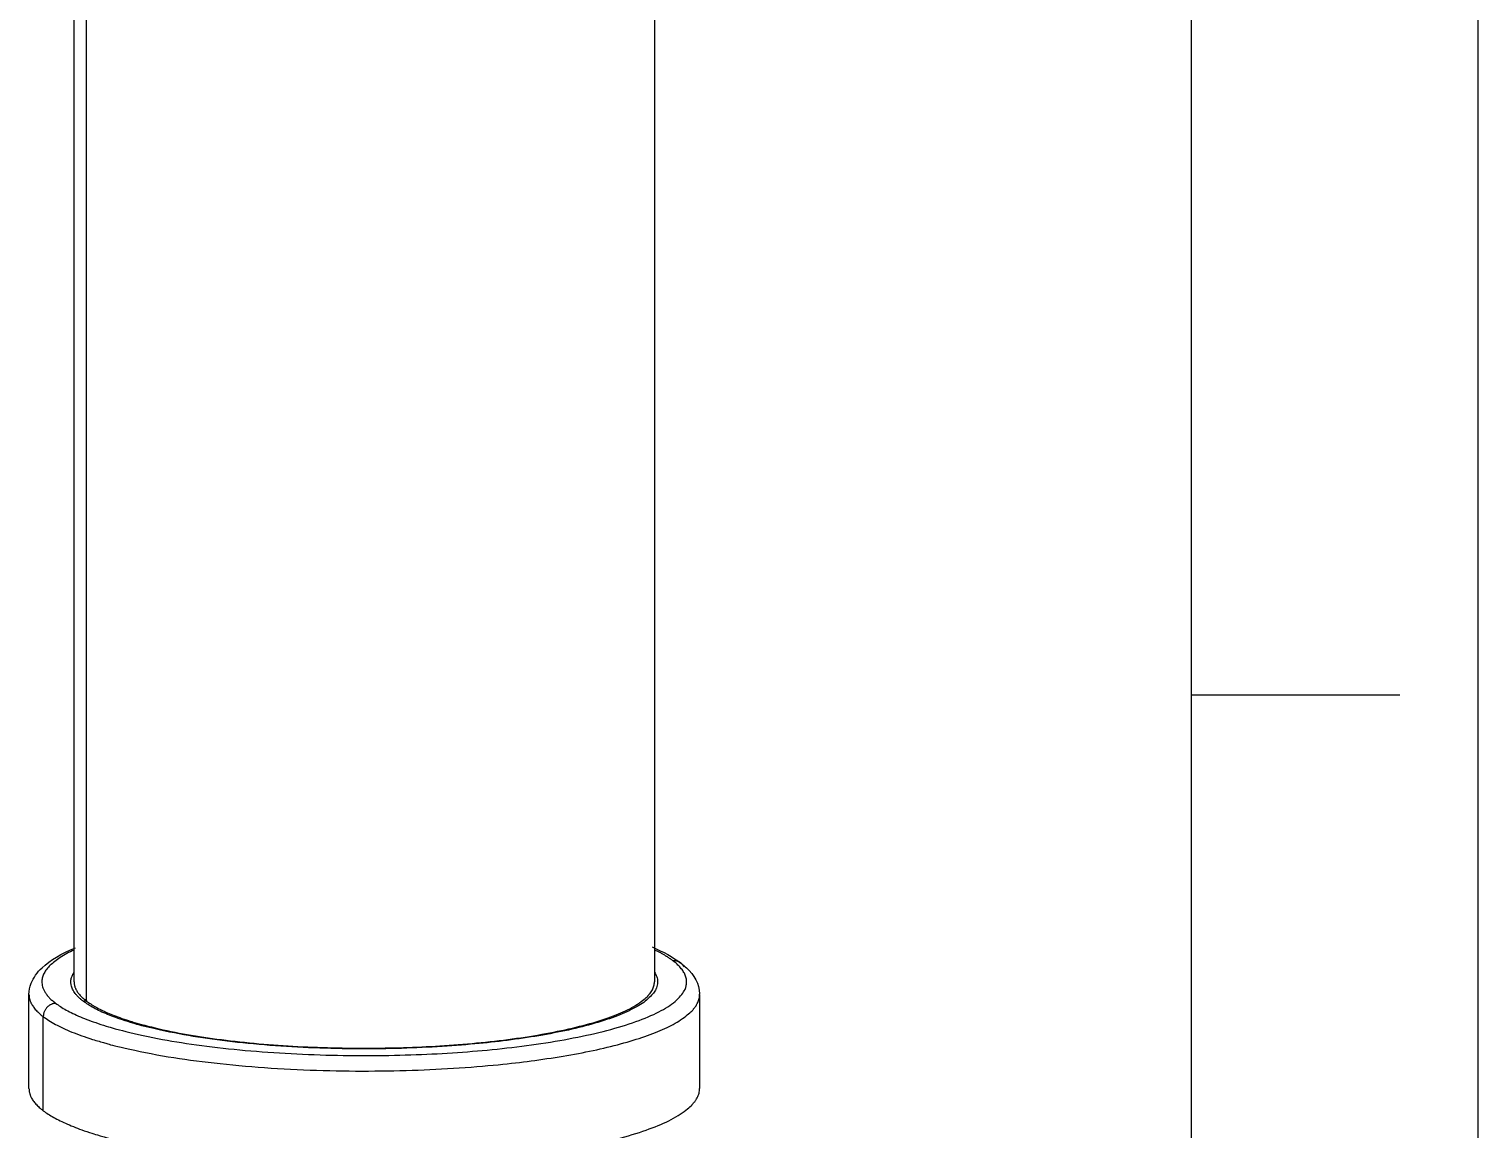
# Model space of a CAD drawing. Extents: x 10319 to 11160, y -16029 to -15435.
# Drawn here: x 11058.4 to 11159.7, y -15706.9 to -15630 of the extents above; entities that cross this region are included whole.
import ezdxf

# ---------------------------------------------------------------- set-up
doc = ezdxf.new("R2010")
doc.units = 0
doc.header["$MEASUREMENT"] = 0
doc.layers.get('0').update_dxf_attribs({"linetype": 'CONTINUOUS'})
doc.layers.add('FORM', color=7, linetype='CONTINUOUS')

msp = doc.modelspace()

# ---------------------------------------------------------------- linework, layer by layer
for points, degree in [([(11102.12, -15566.33), (11102.12, -15631.46), (11102.12, -15696.58)], 2), ([(11101.96, -15694.14), (11102.75, -15694.48), (11103.42, -15694.85), (11103.96, -15695.26)], 3), ([(11058.43, -15704.04), (11058.43, -15700.75), (11058.43, -15697.46)], 2), ([(11105.28, -15697.46), (11105.28, -15700.75), (11105.28, -15704.04)], 2)]:
    msp.add_open_spline(points, degree=degree)
at = {"lineweight": -3}
for points in [[(11061.58, -15696.58), (11061.58, -15657.77), (11061.58, -15618.96)], [(11062.45, -15697.92), (11062.45, -15658.41), (11062.45, -15618.91)], [(11059.43, -15705.58), (11059.43, -15702.3), (11059.43, -15699.01)]]:
    msp.add_open_spline(points, degree=2, dxfattribs=at)
for points, knots in [([(11058.43, -15697.46), (11058.43, -15697.19), (11058.48, -15696.93), (11058.58, -15696.68), (11058.74, -15696.27), (11059.01, -15695.91), (11059.34, -15695.6), (11059.91, -15695.06), (11060.7, -15694.6), (11061.68, -15694.19)], [0, 0, 0, 0, 2.320756, 2.320756, 2.320756, 6.186542, 6.186542, 6.186542, 12.81029, 12.81029, 12.81029, 12.81029]), ([(11103.99, -15695.28), (11104.12, -15695.38), (11104.25, -15695.49), (11104.37, -15695.6), (11104.89, -15696.1), (11105.26, -15696.72), (11105.28, -15697.42)], [73.943674, 73.943674, 73.943674, 73.943674, 75.282684, 75.282684, 75.282684, 81.36198, 81.36198, 81.36198, 81.36198])]:
    msp.add_open_spline(points, degree=3, knots=knots)
for points, weights in [([(11061.59, -15694.34), (11057.75, -15696.15), (11060.29, -15698.07)], [0.853900683976, 0.860685006, 1]), ([(11103.41, -15695.1), (11102.9, -15694.71), (11102.14, -15694.35)], [1, 0.968595574667, 0.94392560317]), ([(11104.19, -15695.53), (11103.95, -15695.06), (11103.41, -15695.1)], [0.875963312958, 0.796265895035, 1]), ([(11062.23, -15697.94), (11060.89, -15696.92), (11061.59, -15695.88)], [1, 0.914467050695, 0.878890091811]), ([(11058.43, -15697.47), (11058.43, -15698.25), (11059.43, -15699.01)], [0.907727134951, 0.942623931066, 1]), ([(11061.58, -15696.58), (11061.58, -15697.27), (11062.45, -15697.92)], [1, 0.989271405171, 1]), ([(11060.29, -15698.07), (11059.43, -15698.13), (11059.43, -15699.01)], [1, 0.707106781187, 1]), ([(11062.48, -15697.88), (11062.36, -15697.93), (11062.23, -15697.94)], [0.926945221029, 0.952277246071, 1])]:
    msp.add_rational_spline(points, weights, degree=2, dxfattribs=at)
for points, weights, knots in [([(11060.29, -15698.07), (11066.8, -15702.99), (11088.36, -15701.51), (11109.92, -15700.02), (11103.41, -15695.1)], [1, 0.707106781187, 1, 0.707106781187, 1], [0, 0, 0, 39.269908, 39.269908, 78.539816, 78.539816, 78.539816]), ([(11102.12, -15695.89), (11104.74, -15699.89), (11087.78, -15701.06), (11068.16, -15702.42), (11062.23, -15697.94)], [0.947464388911, 0.736280429986, 1, 0.707106781187, 1], [3.559448, 3.559448, 3.559448, 35.735616, 35.735616, 71.471233, 71.471233, 71.471233]), ([(11059.43, -15699.01), (11066.2, -15704.13), (11088.62, -15702.58), (11105.35, -15701.43), (11105.28, -15697.44)], [1, 0.707106781187, 1, 0.763937891812, 0.908392062888], [0.11127, 0.11127, 0.11127, 39.381178, 39.381178, 71.031406, 71.031406, 71.031406]), ([(11062.45, -15697.92), (11067.5, -15701.75), (11084.81, -15701.16), (11102.12, -15700.58), (11102.12, -15696.58)], [1, 0.756997130583, 1, 0.756997130583, 1], [-70.685835, -70.685835, -70.685835, -38.641733, -38.641733, -6.59763, -6.59763, -6.59763])]:
    msp.add_rational_spline(points, weights, degree=2, knots=knots, dxfattribs=at)
msp.add_rational_spline([(11058.43, -15704.04), (11058.43, -15704.83), (11059.43, -15705.58)], [1, 0.989271405171, 1], degree=2)
msp.add_rational_spline([(11059.43, -15705.58), (11065.27, -15710), (11085.27, -15709.33), (11105.28, -15708.66), (11105.28, -15704.04)], [1, 0.756997130583, 1, 0.756997130583, 1], degree=2, knots=[-81.681409, -81.681409, -81.681409, -44.652669, -44.652669, -7.623928, -7.623928, -7.623928])
at = {"layer": 'FORM', "color": 7, "linetype": 'Continuous'}
for p, q in [((11159.66, -16029.33), (11159.66, -15434.62)), ((11139.63, -15454.65), (11139.63, -16009.31)), ((11139.64, -15676.51), (11154.19, -15676.51))]:
    msp.add_line(p, q, dxfattribs=at)

doc.saveas('drawing.dxf')
